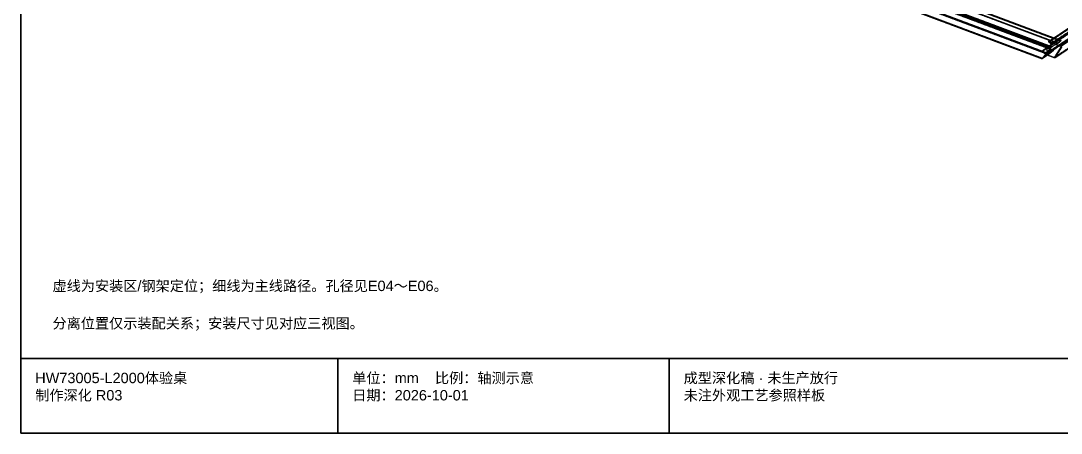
# Model space of a CAD drawing. Header units: millimetres. Extents: x 50 to 612415, y 2 to 4150.
# Drawn here: x 528050 to 531660, y 50 to 1483 of the extents above; entities that cross this region are included whole.
import ezdxf

# ---------------------------------------------------------------- set-up
doc = ezdxf.new("R2010")
doc.units = ezdxf.units.MM
doc.linetypes.add('DASHED', pattern=[1.524, 1.27, -0.254])
for name, color, linetype, lineweight in [('FRAME', 7, 'Continuous', 35), ('HIDDEN', 8, 'DASHED', 13), ('NOTE', 7, 'Continuous', 18)]:
    doc.layers.add(name, color=color, linetype=linetype, lineweight=lineweight)
doc.styles.add('CN', font='Arial Unicode.ttf')

msp = doc.modelspace()

# ---------------------------------------------------------------- linework, layer by layer
at = {"layer": 'FRAME'}
for p, q in [((528050, 310), (533890, 310)), ((529150, 50), (529150, 310)), ((530300, 50), (530300, 310))]:
    msp.add_line(p, q, dxfattribs=at)
msp.add_lwpolyline([(528050, 50), (533890, 50), (533890, 4150), (528050, 4150)], close=True, dxfattribs=at)
at = {"layer": 'HIDDEN', "color": 253, "true_color": 0xaab5af}
for p, q in [((531659.202, 1413.758), (529157.051, 2352.065)), ((529157.051, 2352.065), (531659.202, 1413.758)), ((531659.466, 1413.928), (529157.385, 2352.208)), ((529157.385, 2352.208), (531659.466, 1413.928)), ((531659.649, 1414.033), (529157.777, 2352.235)), ((529157.777, 2352.235), (531659.649, 1414.033)), ((531659.745, 1414.069), (529158.212, 2352.144)), ((529158.212, 2352.144), (531659.745, 1414.069)), ((531659.749, 1414.034), (529158.672, 2351.938)), ((529158.672, 2351.938), (531659.749, 1414.034)), ((529158.771, 2349.346), (531657.483, 1412.328)), ((531657.483, 1412.328), (529158.771, 2349.346)), ((529158.789, 2349.354), (531657.498, 1412.338)), ((531657.498, 1412.338), (529158.789, 2349.354)), ((529158.81, 2349.356), (531657.509, 1412.345)), ((531657.509, 1412.345), (529158.81, 2349.356)), ((529158.834, 2349.353), (531657.515, 1412.348)), ((531657.515, 1412.348), (529158.834, 2349.353)), ((529158.859, 2349.344), (531657.518, 1412.347)), ((531657.518, 1412.347), (529158.859, 2349.344)), ((529158.885, 2349.33), (531657.515, 1412.343)), ((531657.515, 1412.343), (529158.885, 2349.33)), ((529158.911, 2349.31), (531657.508, 1412.336)), ((531657.508, 1412.336), (529158.911, 2349.31)), ((529158.936, 2349.286), (531657.497, 1412.326)), ((531657.497, 1412.326), (529158.936, 2349.286)), ((529158.96, 2349.259), (531657.482, 1412.313)), ((531657.482, 1412.313), (529158.96, 2349.259)), ((529158.981, 2349.228), (531657.464, 1412.297)), ((531657.464, 1412.297), (529158.981, 2349.228)), ((531659.662, 1413.93), (529159.141, 2351.625)), ((529159.141, 2351.625), (531659.662, 1413.93)), ((531659.486, 1413.761), (529159.6, 2351.218)), ((529159.6, 2351.218), (531659.486, 1413.761)), ((531659.23, 1413.533), (529160.031, 2350.732)), ((529160.031, 2350.732), (531659.23, 1413.533)), ((531658.901, 1413.255), (529160.418, 2350.186)), ((529160.418, 2350.186), (531658.901, 1413.255)), ((531626.124, 1391.622), (529124.988, 2329.549)), ((529124.988, 2329.549), (531626.124, 1391.622)), ((531626.569, 1391.955), (529125.001, 2330.043)), ((529125.001, 2330.043), (531626.569, 1391.955)), ((529125.061, 2329.004), (531625.669, 1391.276)), ((531625.669, 1391.276), (529125.061, 2329.004)), ((531626.988, 1392.261), (529125.1, 2330.469)), ((529125.1, 2330.469), (531626.988, 1392.261)), ((529125.217, 2328.429), (531625.221, 1390.927)), ((531625.221, 1390.927), (529125.217, 2328.429)), ((531627.367, 1392.529), (529125.282, 2330.811)), ((529125.282, 2330.811), (531627.367, 1392.529)), ((529125.452, 2327.844), (531624.797, 1390.59)), ((531624.797, 1390.59), (529125.452, 2327.844)), ((531627.69, 1392.75), (529125.539, 2331.057)), ((529125.539, 2331.057), (531627.69, 1392.75)), ((529125.756, 2327.27), (531624.41, 1390.275)), ((531624.41, 1390.275), (529125.756, 2327.27)), ((529126.119, 2326.728), (531624.076, 1389.995)), ((531624.076, 1389.995), (529126.119, 2326.728)), ((529126.527, 2326.238), (531623.806, 1389.759)), ((531623.806, 1389.759), (529126.527, 2326.238)), ((529126.966, 2325.818), (531623.61, 1389.576)), ((531623.61, 1389.576), (529126.966, 2325.818)), ((529127.224, 2328.243), (531625.873, 1391.25)), ((531625.873, 1391.25), (529127.224, 2328.243)), ((529127.225, 2328.274), (531625.901, 1391.271)), ((531625.901, 1391.271), (529127.225, 2328.274)), ((531625.844, 1391.228), (529127.229, 2328.209)), ((529127.229, 2328.209), (531625.844, 1391.228)), ((529127.231, 2328.301), (531625.927, 1391.29)), ((531625.927, 1391.29), (529127.231, 2328.301)), ((531625.816, 1391.206), (529127.238, 2328.173)), ((529127.238, 2328.173), (531625.816, 1391.206)), ((529127.242, 2328.322), (531625.95, 1391.306)), ((531625.95, 1391.306), (529127.242, 2328.322)), ((531625.79, 1391.185), (529127.253, 2328.137)), ((529127.253, 2328.137), (531625.79, 1391.185)), ((529127.258, 2328.337), (531625.971, 1391.32)), ((531625.971, 1391.32), (529127.258, 2328.337)), ((531625.766, 1391.166), (529127.272, 2328.101)), ((529127.272, 2328.101), (531625.766, 1391.166)), ((531625.745, 1391.148), (529127.295, 2328.067)), ((529127.295, 2328.067), (531625.745, 1391.148)), ((531625.728, 1391.133), (529127.32, 2328.036)), ((529127.32, 2328.036), (531625.728, 1391.133)), ((531625.716, 1391.122), (529127.348, 2328.01)), ((529127.348, 2328.01), (531625.716, 1391.122)), ((531625.708, 1391.114), (529127.376, 2327.989)), ((529127.376, 2327.989), (531625.708, 1391.114)), ((529127.42, 2325.481), (531623.496, 1389.453)), ((531623.496, 1389.453), (529127.42, 2325.481)), ((529168.61, 2334), (531647.835, 1404.29)), ((531647.835, 1404.29), (529168.61, 2334)), ((531649.273, 1405.248), (529170.047, 2334.958)), ((529170.047, 2334.958), (531649.273, 1405.248)), ((529325.486, 2245.305), (531632.771, 1380.073)), ((531632.771, 1380.073), (529325.486, 2245.305)), ((531634.208, 1381.031), (529326.924, 2246.263)), ((529326.924, 2246.263), (531634.208, 1381.031)), ((531595.444, 1352.644), (529319.03, 2206.299)), ((529319.03, 2206.299), (531595.444, 1352.644)), ((531595.442, 1352.64), (529319.056, 2206.285)), ((529319.056, 2206.285), (531595.442, 1352.64)), ((529319.074, 2203.791), (531593.231, 1350.982)), ((529319.074, 2203.791), (531593.231, 1350.982)), ((531593.231, 1350.982), (529319.074, 2203.791)), ((531593.231, 1350.982), (529319.074, 2203.791)), ((531595.444, 1352.64), (529319.08, 2206.277)), ((529319.08, 2206.277), (531595.444, 1352.64)), ((531595.451, 1352.643), (529319.103, 2206.274)), ((529319.103, 2206.274), (531595.451, 1352.643)), ((531595.462, 1352.65), (529319.124, 2206.276)), ((529319.124, 2206.276), (531595.462, 1352.65)), ((531595.477, 1352.659), (529319.142, 2206.285)), ((529319.142, 2206.285), (531595.477, 1352.659)), ((529319.48, 2203.572), (531593.201, 1350.926)), ((531593.201, 1350.926), (529319.48, 2203.572)), ((529319.873, 2203.437), (531593.241, 1350.924)), ((531593.241, 1350.924), (529319.873, 2203.437)), ((529320.241, 2203.39), (531593.349, 1350.975)), ((531593.349, 1350.975), (529320.241, 2203.39)), ((529320.574, 2203.434), (531593.523, 1351.078)), ((531593.523, 1351.078), (529320.574, 2203.434)), ((529320.861, 2203.565), (531593.757, 1351.229)), ((531593.757, 1351.229), (529320.861, 2203.565)), ((529340.846, 2221.012), (531617.411, 1367.3)), ((531617.411, 1367.3), (529340.846, 2221.012)), ((529340.865, 2220.979), (531617.389, 1367.283)), ((531617.389, 1367.283), (529340.865, 2220.979)), ((531617.2, 1367.141), (529340.865, 2220.767)), ((529340.865, 2220.767), (531617.2, 1367.141)), ((529340.88, 2220.946), (531617.366, 1367.264)), ((531617.366, 1367.264), (529340.88, 2220.946)), ((531617.218, 1367.154), (529340.88, 2220.781)), ((529340.88, 2220.781), (531617.218, 1367.154)), ((529340.891, 2220.913), (531617.34, 1367.244)), ((531617.34, 1367.244), (529340.891, 2220.913)), ((531617.24, 1367.169), (529340.891, 2220.8)), ((529340.891, 2220.8), (531617.24, 1367.169)), ((531617.314, 1367.224), (529340.898, 2220.88)), ((529340.898, 2220.88), (531617.314, 1367.224)), ((531617.263, 1367.186), (529340.898, 2220.823)), ((529340.898, 2220.823), (531617.263, 1367.186)), ((531617.288, 1367.205), (529340.9, 2220.85)), ((529340.9, 2220.85), (531617.288, 1367.205)), ((531618.848, 1368.259), (529342.284, 2221.97)), ((529342.284, 2221.97), (531618.848, 1368.259)), ((531618.506, 1367.978), (529342.579, 2221.451)), ((529342.579, 2221.451), (531618.506, 1367.978)), ((529342.585, 2218.047), (531615.481, 1365.711)), ((531615.481, 1365.711), (529342.585, 2218.047)), ((531618.128, 1367.675), (529342.819, 2220.916)), ((529342.819, 2220.916), (531618.128, 1367.675)), ((529342.823, 2218.269), (531615.775, 1365.912)), ((531615.775, 1365.912), (529342.823, 2218.269)), ((531617.725, 1367.359), (529342.995, 2220.383)), ((529342.995, 2220.383), (531617.725, 1367.359)), ((529342.998, 2218.572), (531616.116, 1366.153)), ((531616.116, 1366.153), (529342.998, 2218.572)), ((529343.104, 2219.867), (531617.31, 1367.039)), ((531617.31, 1367.039), (529343.104, 2219.867)), ((529343.105, 2218.947), (531616.493, 1366.427)), ((531616.493, 1366.427), (529343.105, 2218.947)), ((529343.141, 2219.383), (531616.895, 1366.725)), ((531616.895, 1366.725), (529343.141, 2219.383)), ((529350.286, 2237.502), (531610.846, 1389.792)), ((529350.286, 2237.502), (531610.846, 1389.792)), ((529350.286, 2218.139), (531610.846, 1370.43)), ((529350.286, 2218.139), (531610.846, 1370.43)), ((531610.846, 1370.43), (529350.286, 2218.139)), ((531610.846, 1370.43), (529350.286, 2218.139)), ((531610.846, 1369.047), (529350.286, 2216.756)), ((531610.846, 1369.047), (529350.286, 2216.756)), ((531610.526, 1390.91), (529352.522, 2237.662)), ((531610.526, 1390.91), (529352.522, 2237.662)), ((529352.522, 2218.299), (531610.526, 1371.548)), ((529352.522, 2218.299), (531610.526, 1371.548)), ((532724.585, 2150.02), (531615.746, 1410.793)), ((531615.746, 1410.793), (532724.585, 2150.02)), ((532725.048, 2150.399), (531615.792, 1410.894)), ((531615.792, 1410.894), (532725.048, 2150.399)), ((532724.159, 2149.549), (531615.795, 1410.64)), ((531615.795, 1410.64), (532724.159, 2149.549)), ((532725.529, 2150.672), (531615.93, 1410.939)), ((531615.93, 1410.939), (532725.529, 2150.672)), ((532723.784, 2149.006), (531615.937, 1410.441)), ((531615.937, 1410.441), (532723.784, 2149.006)), ((532726.009, 2150.828), (531616.157, 1410.927)), ((531616.157, 1410.927), (532726.009, 2150.828)), ((532723.477, 2148.41), (531616.166, 1410.203)), ((531616.166, 1410.203), (532723.477, 2148.41)), ((532726.471, 2150.863), (531616.462, 1410.857)), ((531616.462, 1410.857), (532726.471, 2150.863)), ((532726.896, 2150.773), (531616.834, 1410.732)), ((531616.834, 1410.732), (532726.896, 2150.773)), ((531618.056, 1409.518), (532725.453, 2147.783)), ((532725.453, 2147.783), (531618.056, 1409.518)), ((531618.057, 1409.525), (532725.478, 2147.806)), ((532725.478, 2147.806), (531618.057, 1409.525)), ((531618.06, 1409.509), (532725.43, 2147.755)), ((532725.43, 2147.755), (531618.06, 1409.509)), ((531618.062, 1409.529), (532725.504, 2147.824)), ((532725.504, 2147.824), (531618.062, 1409.529)), ((531618.069, 1409.497), (532725.41, 2147.724)), ((532725.41, 2147.724), (531618.069, 1409.497)), ((531618.071, 1409.53), (532725.531, 2147.837)), ((532725.531, 2147.837), (531618.071, 1409.53)), ((531618.082, 1409.484), (532725.393, 2147.691)), ((532725.393, 2147.691), (531618.082, 1409.484)), ((531618.085, 1409.529), (532725.558, 2147.844)), ((532725.558, 2147.844), (531618.085, 1409.529)), ((531618.103, 1409.524), (532725.583, 2147.844)), ((532725.583, 2147.844), (531618.103, 1409.524)), ((531618.124, 1409.517), (532725.607, 2147.839)), ((532725.607, 2147.839), (531618.124, 1409.517)), ((532716.255, 2131.978), (531623.387, 1403.4)), ((531623.387, 1403.4), (532716.255, 2131.978)), ((531625.304, 1402.681), (532718.172, 2131.259)), ((532718.172, 2131.259), (531625.304, 1402.681)), ((532768.913, 2135.017), (531658.85, 1394.976)), ((531658.85, 1394.976), (532768.913, 2135.017)), ((532769.275, 2134.815), (531659.262, 1394.807)), ((531659.262, 1394.807), (532769.275, 2134.815)), ((532769.574, 2134.508), (531659.709, 1394.598)), ((531659.709, 1394.598), (532769.574, 2134.508)), ((532557.236, 2020.719), (531593.324, 1378.111)), ((531593.324, 1378.111), (532557.236, 2020.719)), ((531595.24, 1377.392), (532559.152, 2020)), ((532559.152, 2020), (531595.24, 1377.392)), ((532545.716, 1994.506), (531604.844, 1367.258)), ((531604.844, 1367.258), (532545.716, 1994.506)), ((532545.508, 1993.951), (531605.114, 1367.022)), ((531605.114, 1367.022), (532545.508, 1993.951)), ((532545.369, 1993.389), (531605.438, 1366.769)), ((531605.438, 1366.769), (532545.369, 1993.389)), ((532545.302, 1992.839), (531605.806, 1366.508)), ((531605.806, 1366.508), (532545.302, 1992.839)), ((532545.31, 1992.315), (531606.206, 1366.246)), ((531606.206, 1366.246), (532545.31, 1992.315)), ((531606.628, 1365.992), (532545.392, 1991.835)), ((532545.392, 1991.835), (531606.628, 1365.992)), ((531606.76, 1366.54), (532547.632, 1993.788)), ((532547.632, 1993.788), (531606.76, 1366.54)), ((531606.777, 1366.525), (532547.619, 1993.753)), ((532547.619, 1993.753), (531606.777, 1366.525)), ((531606.797, 1366.509), (532547.61, 1993.718)), ((532547.61, 1993.718), (531606.797, 1366.509)), ((531606.82, 1366.493), (532547.606, 1993.683)), ((532547.606, 1993.683), (531606.82, 1366.493)), ((531606.845, 1366.476), (532547.607, 1993.651)), ((532547.607, 1993.651), (531606.845, 1366.476)), ((532547.612, 1993.621), (531606.872, 1366.461)), ((531606.872, 1366.461), (532547.612, 1993.621)), ((532547.622, 1993.594), (531606.899, 1366.446)), ((531606.899, 1366.446), (532547.622, 1993.594)), ((532547.635, 1993.572), (531606.925, 1366.432)), ((531606.925, 1366.432), (532547.635, 1993.572)), ((532547.653, 1993.555), (531606.951, 1366.42)), ((531606.951, 1366.42), (532547.653, 1993.555)), ((532547.674, 1993.544), (531606.974, 1366.411)), ((531606.974, 1366.411), (532547.674, 1993.544)), ((531607.057, 1365.753), (532545.547, 1991.412)), ((532545.547, 1991.412), (531607.057, 1365.753)), ((531607.482, 1365.536), (532545.768, 1991.061)), ((532545.768, 1991.061), (531607.482, 1365.536)), ((531607.888, 1365.349), (532546.05, 1990.79)), ((532546.05, 1990.79), (531607.888, 1365.349)), ((531608.264, 1365.196), (532546.384, 1990.61)), ((532546.384, 1990.61), (531608.264, 1365.196)), ((532537.478, 2008.878), (531610.526, 1390.91)), ((532537.478, 2008.878), (531610.526, 1390.91)), ((531610.526, 1371.548), (532537.478, 1989.516)), ((531610.526, 1371.548), (532537.478, 1989.516)), ((531610.846, 1389.792), (532539.714, 2009.038)), ((531610.846, 1389.792), (532539.714, 2009.038)), ((531610.846, 1370.43), (532539.714, 1989.675)), ((532539.714, 1989.675), (531610.846, 1370.43)), ((531610.846, 1370.43), (532539.714, 1989.675)), ((532539.714, 1989.675), (531610.846, 1370.43)), ((532539.714, 1988.292), (531610.846, 1369.047)), ((532539.714, 1988.292), (531610.846, 1369.047)), ((532576.638, 1982.682), (531635.938, 1355.549)), ((531635.938, 1355.549), (532576.638, 1982.682)), ((532576.661, 1982.677), (531635.959, 1355.542)), ((531635.959, 1355.542), (532576.661, 1982.677)), ((532576.686, 1982.678), (531635.976, 1355.538)), ((531635.976, 1355.538), (532576.686, 1982.678)), ((532576.712, 1982.684), (531635.99, 1355.536)), ((531635.99, 1355.536), (532576.712, 1982.684)), ((532576.738, 1982.696), (531636, 1355.537)), ((531636, 1355.537), (532576.738, 1982.696)), ((532576.764, 1982.713), (531636.005, 1355.541)), ((531636.005, 1355.541), (532576.764, 1982.713)), ((531637.228, 1354.334), (532575.349, 1979.748)), ((532575.349, 1979.748), (531637.228, 1354.334)), ((531637.556, 1354.223), (532575.717, 1979.663)), ((532575.717, 1979.663), (531637.556, 1354.223)), ((531637.834, 1354.152), (532576.114, 1979.672)), ((532576.114, 1979.672), (531637.834, 1354.152)), ((531638.054, 1354.125), (532576.529, 1979.775)), ((532576.529, 1979.775), (531638.054, 1354.125)), ((531638.21, 1354.141), (532576.949, 1979.968)), ((532576.949, 1979.968), (531638.21, 1354.141)), ((531638.297, 1354.201), (532577.364, 1980.245)), ((531638.297, 1354.201), (532577.364, 1980.245)), ((532577.364, 1980.245), (531638.297, 1354.201)), ((532577.364, 1980.245), (531638.297, 1354.201)), ((531615.792, 1410.894), (531615.746, 1410.793)), ((531615.746, 1410.793), (531615.792, 1410.894)), ((531615.746, 1410.793), (531615.795, 1410.64)), ((531615.795, 1410.64), (531615.746, 1410.793)), ((531615.93, 1410.939), (531615.792, 1410.894)), ((531615.792, 1410.894), (531615.93, 1410.939)), ((531615.795, 1410.64), (531615.937, 1410.441)), ((531615.937, 1410.441), (531615.795, 1410.64)), ((531616.157, 1410.927), (531615.93, 1410.939)), ((531615.93, 1410.939), (531616.157, 1410.927)), ((531615.937, 1410.441), (531616.166, 1410.203)), ((531616.166, 1410.203), (531615.937, 1410.441)), ((531616.462, 1410.857), (531616.157, 1410.927)), ((531616.157, 1410.927), (531616.462, 1410.857)), ((531616.166, 1410.203), (531623.387, 1403.4)), ((531623.387, 1403.4), (531616.166, 1410.203)), ((531616.834, 1410.732), (531616.462, 1410.857)), ((531616.462, 1410.857), (531616.834, 1410.732)), ((531658.85, 1394.976), (531616.834, 1410.732)), ((531616.834, 1410.732), (531658.85, 1394.976)), ((531618.056, 1409.518), (531618.057, 1409.525)), ((531618.057, 1409.525), (531618.056, 1409.518)), ((531618.06, 1409.509), (531618.056, 1409.518)), ((531618.056, 1409.518), (531618.06, 1409.509)), ((531618.057, 1409.525), (531618.062, 1409.529)), ((531618.062, 1409.529), (531618.057, 1409.525)), ((531618.069, 1409.497), (531618.06, 1409.509)), ((531618.06, 1409.509), (531618.069, 1409.497)), ((531618.062, 1409.529), (531618.071, 1409.53)), ((531618.071, 1409.53), (531618.062, 1409.529)), ((531618.082, 1409.484), (531618.069, 1409.497)), ((531618.069, 1409.497), (531618.082, 1409.484)), ((531618.071, 1409.53), (531618.085, 1409.529)), ((531618.085, 1409.529), (531618.071, 1409.53)), ((531625.304, 1402.681), (531618.082, 1409.484)), ((531618.082, 1409.484), (531625.304, 1402.681)), ((531618.085, 1409.529), (531618.103, 1409.524)), ((531618.103, 1409.524), (531618.085, 1409.529)), ((531618.103, 1409.524), (531618.124, 1409.517)), ((531618.124, 1409.517), (531618.103, 1409.524)), ((531618.124, 1409.517), (531660.14, 1393.761)), ((531660.14, 1393.761), (531618.124, 1409.517)), ((531625.971, 1391.32), (531657.483, 1412.328)), ((531657.483, 1412.328), (531625.971, 1391.32)), ((531659.202, 1413.758), (531627.69, 1392.75)), ((531627.69, 1392.75), (531659.202, 1413.758)), ((531657.464, 1412.297), (531647.835, 1404.29)), ((531647.835, 1404.29), (531657.464, 1412.297)), ((531649.273, 1405.248), (531658.901, 1413.255)), ((531658.901, 1413.255), (531649.273, 1405.248)), ((531657.482, 1412.313), (531657.464, 1412.297)), ((531657.464, 1412.297), (531657.482, 1412.313)), ((531657.497, 1412.326), (531657.482, 1412.313)), ((531657.482, 1412.313), (531657.497, 1412.326)), ((531657.483, 1412.328), (531657.498, 1412.338)), ((531657.498, 1412.338), (531657.483, 1412.328)), ((531657.508, 1412.336), (531657.497, 1412.326)), ((531657.497, 1412.326), (531657.508, 1412.336)), ((531657.498, 1412.338), (531657.509, 1412.345)), ((531657.509, 1412.345), (531657.498, 1412.338)), ((531657.515, 1412.343), (531657.508, 1412.336)), ((531657.508, 1412.336), (531657.515, 1412.343)), ((531657.509, 1412.345), (531657.515, 1412.348)), ((531657.515, 1412.348), (531657.509, 1412.345)), ((531657.515, 1412.348), (531657.518, 1412.347)), ((531657.518, 1412.347), (531657.515, 1412.348)), ((531657.518, 1412.347), (531657.515, 1412.343)), ((531657.515, 1412.343), (531657.518, 1412.347)), ((531658.901, 1413.255), (531659.23, 1413.533)), ((531659.23, 1413.533), (531658.901, 1413.255)), ((531659.466, 1413.928), (531659.202, 1413.758)), ((531659.202, 1413.758), (531659.466, 1413.928)), ((531659.23, 1413.533), (531659.486, 1413.761)), ((531659.486, 1413.761), (531659.23, 1413.533)), ((531659.649, 1414.033), (531659.466, 1413.928)), ((531659.466, 1413.928), (531659.649, 1414.033)), ((531659.486, 1413.761), (531659.662, 1413.93)), ((531659.662, 1413.93), (531659.486, 1413.761)), ((531659.745, 1414.069), (531659.649, 1414.033)), ((531659.649, 1414.033), (531659.745, 1414.069)), ((531659.662, 1413.93), (531659.749, 1414.034)), ((531659.749, 1414.034), (531659.662, 1413.93)), ((531659.749, 1414.034), (531659.745, 1414.069)), ((531659.745, 1414.069), (531659.749, 1414.034)), ((531623.496, 1389.453), (531593.231, 1350.982)), ((531593.231, 1350.982), (531623.496, 1389.453)), ((531593.324, 1378.111), (531604.844, 1367.258)), ((531595.24, 1377.392), (531593.324, 1378.111)), ((531604.844, 1367.258), (531593.324, 1378.111)), ((531593.324, 1378.111), (531595.24, 1377.392)), ((531606.76, 1366.54), (531595.24, 1377.392)), ((531595.24, 1377.392), (531606.76, 1366.54)), ((531595.444, 1352.644), (531625.708, 1391.114)), ((531625.708, 1391.114), (531595.444, 1352.644)), ((531610.526, 1371.548), (531610.526, 1390.91)), ((531610.526, 1390.91), (531610.526, 1371.548)), ((531610.846, 1389.792), (531610.846, 1370.43)), ((531610.846, 1370.43), (531610.846, 1389.792)), ((531632.771, 1380.073), (531617.411, 1367.3)), ((531617.411, 1367.3), (531632.771, 1380.073)), ((531618.848, 1368.259), (531634.208, 1381.031)), ((531634.208, 1381.031), (531618.848, 1368.259)), ((531623.387, 1403.4), (531625.304, 1402.681)), ((531625.304, 1402.681), (531623.387, 1403.4)), ((531623.61, 1389.576), (531623.496, 1389.453)), ((531623.496, 1389.453), (531623.61, 1389.576)), ((531623.806, 1389.759), (531623.61, 1389.576)), ((531623.61, 1389.576), (531623.806, 1389.759)), ((531624.076, 1389.995), (531623.806, 1389.759)), ((531623.806, 1389.759), (531624.076, 1389.995)), ((531624.41, 1390.275), (531624.076, 1389.995)), ((531624.076, 1389.995), (531624.41, 1390.275)), ((531624.797, 1390.59), (531624.41, 1390.275)), ((531624.41, 1390.275), (531624.797, 1390.59)), ((531625.221, 1390.927), (531624.797, 1390.59)), ((531624.797, 1390.59), (531625.221, 1390.927)), ((531625.669, 1391.276), (531625.221, 1390.927)), ((531625.221, 1390.927), (531625.669, 1391.276)), ((531626.124, 1391.622), (531625.669, 1391.276)), ((531625.669, 1391.276), (531626.124, 1391.622)), ((531625.708, 1391.114), (531625.716, 1391.122)), ((531625.716, 1391.122), (531625.708, 1391.114)), ((531625.716, 1391.122), (531625.728, 1391.133)), ((531625.728, 1391.133), (531625.716, 1391.122)), ((531625.728, 1391.133), (531625.745, 1391.148)), ((531625.745, 1391.148), (531625.728, 1391.133)), ((531625.745, 1391.148), (531625.766, 1391.166)), ((531625.766, 1391.166), (531625.745, 1391.148)), ((531625.766, 1391.166), (531625.79, 1391.185)), ((531625.79, 1391.185), (531625.766, 1391.166)), ((531625.79, 1391.185), (531625.816, 1391.206)), ((531625.816, 1391.206), (531625.79, 1391.185)), ((531625.816, 1391.206), (531625.844, 1391.228)), ((531625.844, 1391.228), (531625.816, 1391.206)), ((531625.844, 1391.228), (531625.873, 1391.25)), ((531625.873, 1391.25), (531625.844, 1391.228)), ((531625.873, 1391.25), (531625.901, 1391.271)), ((531625.901, 1391.271), (531625.873, 1391.25)), ((531625.901, 1391.271), (531625.927, 1391.29)), ((531625.927, 1391.29), (531625.901, 1391.271)), ((531625.927, 1391.29), (531625.95, 1391.306)), ((531625.95, 1391.306), (531625.927, 1391.29)), ((531625.95, 1391.306), (531625.971, 1391.32)), ((531625.971, 1391.32), (531625.95, 1391.306)), ((531626.569, 1391.955), (531626.124, 1391.622)), ((531626.124, 1391.622), (531626.569, 1391.955)), ((531626.988, 1392.261), (531626.569, 1391.955)), ((531626.569, 1391.955), (531626.988, 1392.261)), ((531627.367, 1392.529), (531626.988, 1392.261)), ((531626.988, 1392.261), (531627.367, 1392.529)), ((531627.69, 1392.75), (531627.367, 1392.529)), ((531627.367, 1392.529), (531627.69, 1392.75)), ((531634.208, 1381.031), (531632.771, 1380.073)), ((531632.771, 1380.073), (531634.208, 1381.031)), ((531660.379, 1393.591), (531636.005, 1355.541)), ((531636.005, 1355.541), (531660.379, 1393.591)), ((531638.297, 1354.201), (531662.671, 1392.251)), ((531662.671, 1392.251), (531638.297, 1354.201)), ((531647.835, 1404.29), (531649.273, 1405.248)), ((531649.273, 1405.248), (531647.835, 1404.29)), ((531659.262, 1394.807), (531658.85, 1394.976)), ((531658.85, 1394.976), (531659.262, 1394.807)), ((531659.709, 1394.598), (531659.262, 1394.807)), ((531659.262, 1394.807), (531659.709, 1394.598)), ((531660.175, 1394.355), (531659.709, 1394.598)), ((531659.709, 1394.598), (531660.175, 1394.355)), ((531593.231, 1350.982), (531593.201, 1350.926)), ((531593.201, 1350.926), (531593.231, 1350.982)), ((531593.231, 1350.982), (531593.201, 1350.926)), ((531593.201, 1350.926), (531593.231, 1350.982)), ((531593.201, 1350.926), (531593.241, 1350.924)), ((531593.241, 1350.924), (531593.201, 1350.926)), ((531593.231, 1350.982), (531593.231, 1350.982)), ((531593.231, 1350.982), (531593.231, 1350.982)), ((531593.241, 1350.924), (531593.349, 1350.975)), ((531593.349, 1350.975), (531593.241, 1350.924)), ((531593.349, 1350.975), (531593.523, 1351.078)), ((531593.523, 1351.078), (531593.349, 1350.975)), ((531593.523, 1351.078), (531593.757, 1351.229)), ((531593.757, 1351.229), (531593.523, 1351.078)), ((531593.757, 1351.229), (531615.481, 1365.711)), ((531615.481, 1365.711), (531593.757, 1351.229)), ((531595.442, 1352.64), (531595.444, 1352.644)), ((531595.444, 1352.644), (531595.442, 1352.64)), ((531595.444, 1352.64), (531595.442, 1352.64)), ((531595.442, 1352.64), (531595.444, 1352.64)), ((531595.451, 1352.643), (531595.444, 1352.64)), ((531595.444, 1352.64), (531595.451, 1352.643)), ((531595.462, 1352.65), (531595.451, 1352.643)), ((531595.451, 1352.643), (531595.462, 1352.65)), ((531595.477, 1352.659), (531595.462, 1352.65)), ((531595.462, 1352.65), (531595.477, 1352.659)), ((531617.2, 1367.141), (531595.477, 1352.659)), ((531595.477, 1352.659), (531617.2, 1367.141)), ((531604.844, 1367.258), (531605.114, 1367.022)), ((531605.114, 1367.022), (531604.844, 1367.258)), ((531605.114, 1367.022), (531605.438, 1366.769)), ((531605.438, 1366.769), (531605.114, 1367.022)), ((531605.438, 1366.769), (531605.806, 1366.508)), ((531605.806, 1366.508), (531605.438, 1366.769)), ((531605.806, 1366.508), (531606.206, 1366.246)), ((531606.206, 1366.246), (531605.806, 1366.508)), ((531606.206, 1366.246), (531606.628, 1365.992)), ((531606.628, 1365.992), (531606.206, 1366.246)), ((531606.628, 1365.992), (531607.057, 1365.753)), ((531607.057, 1365.753), (531606.628, 1365.992)), ((531606.777, 1366.525), (531606.76, 1366.54)), ((531606.76, 1366.54), (531606.777, 1366.525)), ((531606.797, 1366.509), (531606.777, 1366.525)), ((531606.777, 1366.525), (531606.797, 1366.509)), ((531606.82, 1366.493), (531606.797, 1366.509)), ((531606.797, 1366.509), (531606.82, 1366.493)), ((531606.845, 1366.476), (531606.82, 1366.493)), ((531606.82, 1366.493), (531606.845, 1366.476)), ((531606.872, 1366.461), (531606.845, 1366.476)), ((531606.845, 1366.476), (531606.872, 1366.461)), ((531606.899, 1366.446), (531606.872, 1366.461)), ((531606.872, 1366.461), (531606.899, 1366.446)), ((531606.925, 1366.432), (531606.899, 1366.446)), ((531606.899, 1366.446), (531606.925, 1366.432)), ((531606.951, 1366.42), (531606.925, 1366.432)), ((531606.925, 1366.432), (531606.951, 1366.42)), ((531606.974, 1366.411), (531606.951, 1366.42)), ((531606.951, 1366.42), (531606.974, 1366.411)), ((531635.938, 1355.549), (531606.974, 1366.411)), ((531606.974, 1366.411), (531635.938, 1355.549)), ((531607.057, 1365.753), (531607.482, 1365.536)), ((531607.482, 1365.536), (531607.057, 1365.753)), ((531607.482, 1365.536), (531607.888, 1365.349)), ((531607.888, 1365.349), (531607.482, 1365.536)), ((531607.888, 1365.349), (531608.264, 1365.196)), ((531608.264, 1365.196), (531607.888, 1365.349)), ((531608.264, 1365.196), (531637.228, 1354.334)), ((531637.228, 1354.334), (531608.264, 1365.196)), ((531610.846, 1370.43), (531610.846, 1369.047)), ((531610.846, 1369.047), (531610.846, 1370.43)), ((531615.481, 1365.711), (531615.775, 1365.912)), ((531615.775, 1365.912), (531615.481, 1365.711)), ((531615.775, 1365.912), (531616.116, 1366.153)), ((531616.116, 1366.153), (531615.775, 1365.912)), ((531616.116, 1366.153), (531616.493, 1366.427)), ((531616.493, 1366.427), (531616.116, 1366.153)), ((531616.493, 1366.427), (531616.895, 1366.725)), ((531616.895, 1366.725), (531616.493, 1366.427)), ((531616.895, 1366.725), (531617.31, 1367.039)), ((531617.31, 1367.039), (531616.895, 1366.725)), ((531617.218, 1367.154), (531617.2, 1367.141)), ((531617.2, 1367.141), (531617.218, 1367.154)), ((531617.24, 1367.169), (531617.218, 1367.154)), ((531617.218, 1367.154), (531617.24, 1367.169)), ((531617.263, 1367.186), (531617.24, 1367.169)), ((531617.24, 1367.169), (531617.263, 1367.186)), ((531617.288, 1367.205), (531617.263, 1367.186)), ((531617.263, 1367.186), (531617.288, 1367.205)), ((531617.314, 1367.224), (531617.288, 1367.205)), ((531617.288, 1367.205), (531617.314, 1367.224)), ((531617.31, 1367.039), (531617.725, 1367.359)), ((531617.725, 1367.359), (531617.31, 1367.039)), ((531617.34, 1367.244), (531617.314, 1367.224)), ((531617.314, 1367.224), (531617.34, 1367.244)), ((531617.366, 1367.264), (531617.34, 1367.244)), ((531617.34, 1367.244), (531617.366, 1367.264)), ((531617.389, 1367.283), (531617.366, 1367.264)), ((531617.366, 1367.264), (531617.389, 1367.283)), ((531617.411, 1367.3), (531617.389, 1367.283)), ((531617.389, 1367.283), (531617.411, 1367.3)), ((531617.725, 1367.359), (531618.128, 1367.675)), ((531618.128, 1367.675), (531617.725, 1367.359)), ((531618.128, 1367.675), (531618.506, 1367.978)), ((531618.506, 1367.978), (531618.128, 1367.675)), ((531618.506, 1367.978), (531618.848, 1368.259)), ((531618.848, 1368.259), (531618.506, 1367.978)), ((531635.959, 1355.542), (531635.938, 1355.549)), ((531635.938, 1355.549), (531635.959, 1355.542)), ((531635.976, 1355.538), (531635.959, 1355.542)), ((531635.959, 1355.542), (531635.976, 1355.538)), ((531635.99, 1355.536), (531635.976, 1355.538)), ((531635.976, 1355.538), (531635.99, 1355.536)), ((531636, 1355.537), (531635.99, 1355.536)), ((531635.99, 1355.536), (531636, 1355.537)), ((531636.005, 1355.541), (531636, 1355.537)), ((531636, 1355.537), (531636.005, 1355.541)), ((531637.228, 1354.334), (531637.556, 1354.223)), ((531637.556, 1354.223), (531637.228, 1354.334)), ((531637.556, 1354.223), (531637.834, 1354.152)), ((531637.834, 1354.152), (531637.556, 1354.223)), ((531637.834, 1354.152), (531638.054, 1354.125)), ((531638.054, 1354.125), (531637.834, 1354.152)), ((531638.054, 1354.125), (531638.21, 1354.141)), ((531638.21, 1354.141), (531638.054, 1354.125)), ((531638.21, 1354.141), (531638.297, 1354.201)), ((531638.297, 1354.201), (531638.21, 1354.141)), ((531638.21, 1354.141), (531638.297, 1354.201)), ((531638.297, 1354.201), (531638.21, 1354.141)), ((531638.297, 1354.201), (531638.297, 1354.201)), ((531638.297, 1354.201), (531638.297, 1354.201))]:
    msp.add_line(p, q, dxfattribs=at)

# ---------------------------------------------------------------- texts
at = {"layer": 'NOTE', "char_height": 36, "attachment_point": 1, "style": 'CN'}
for s, insert, width in [('虚线为安装区/钢架定位；细线为主线路径。孔径见E04～E06。', (528160, 580), 5500), ('分离位置仅示装配关系；安装尺寸见对应三视图。', (528160, 450), 5500), ('HW73005-L2000体验桌\\P制作深化 R03', (528100, 260), 1000), ('单位：mm    比例：轴测示意\\P日期：2026-10-01', (529200, 260), 1050), ('成型深化稿 · 未生产放行\\P未注外观工艺参照样板', (530350, 260), 2890)]:
    msp.add_mtext(s, dxfattribs=dict(at, insert=insert, width=width))

doc.saveas('drawing.dxf')
